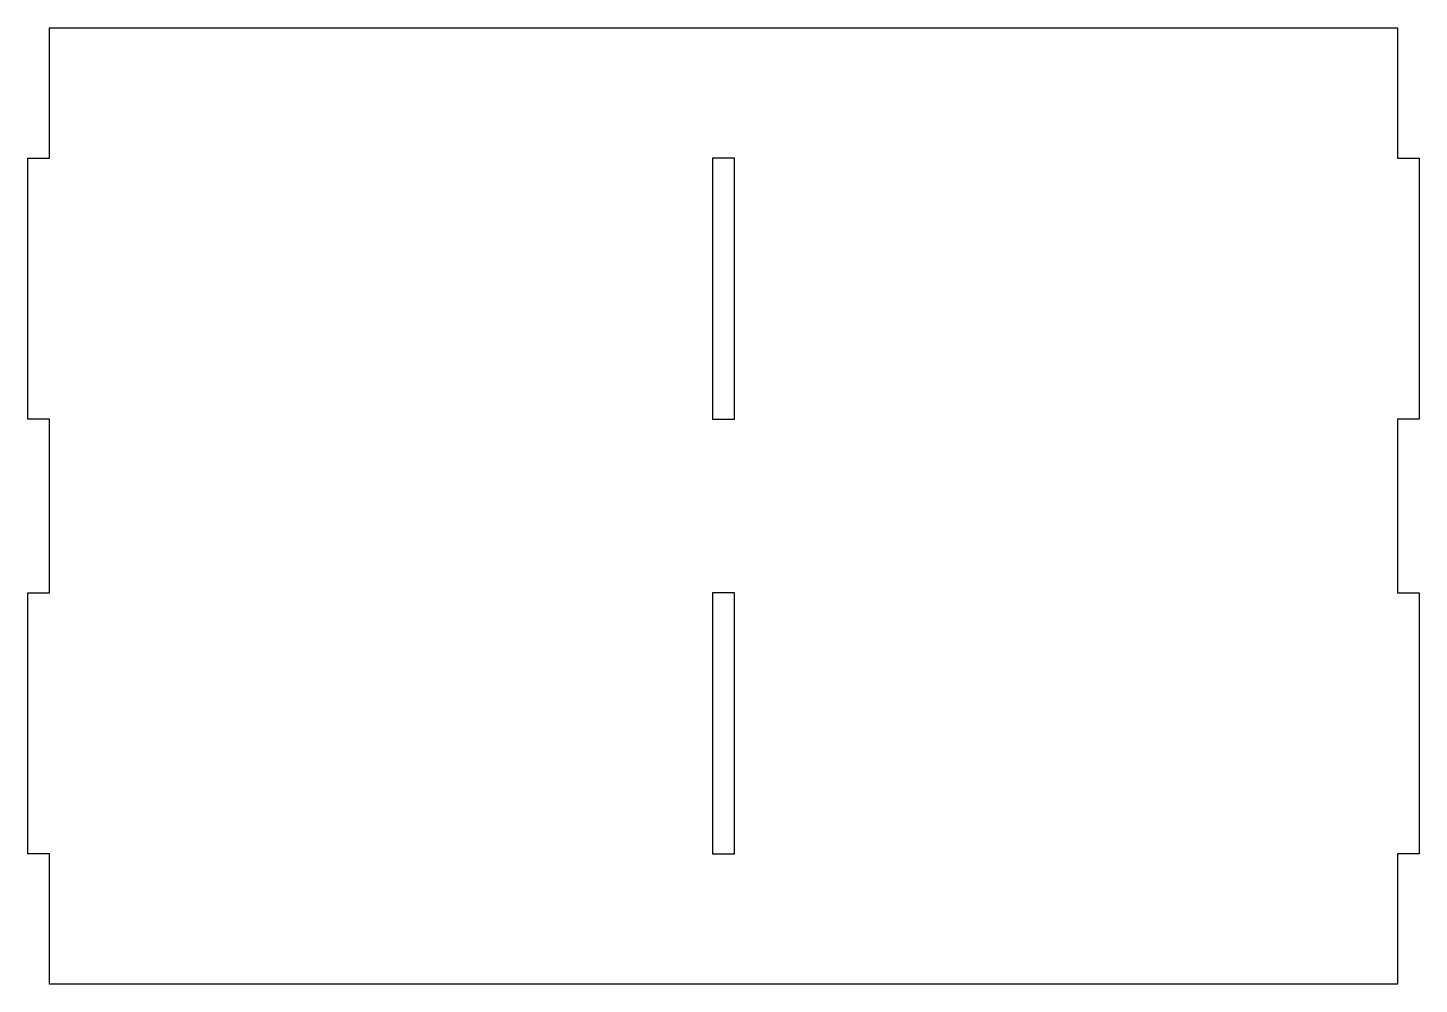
# Model space of a CAD drawing. Header units: millimetres. Extents: x 0 to 406, y 0 to 279.
import ezdxf

# ---------------------------------------------------------------- set-up
doc = ezdxf.new("R2010")
doc.units = ezdxf.units.MM
doc.layers.get('0').update_dxf_attribs({"linetype": 'CONTINUOUS'})

msp = doc.modelspace()

# ---------------------------------------------------------------- linework, layer by layer
for points in [[(406.4, 165.1), (400.05, 165.1), (400.05, 114.3), (406.4, 114.3), (406.4, 38.1), (400.05, 38.1), (400.05, 0), (6.35, 0), (6.35, 38.1), (0, 38.1), (0, 114.3), (6.35, 114.3), (6.35, 165.1), (0, 165.1), (0, 241.3), (6.35, 241.3), (6.35, 279.4), (400.05, 279.4), (400.05, 241.3), (406.4, 241.3)], [(206.375, 241.3), (200.025, 241.3), (200.025, 165.1), (206.375, 165.1)], [(206.375, 114.3), (200.025, 114.3), (200.025, 38.1), (206.375, 38.1)]]:
    msp.add_lwpolyline(points, close=True)

doc.saveas('drawing.dxf')
